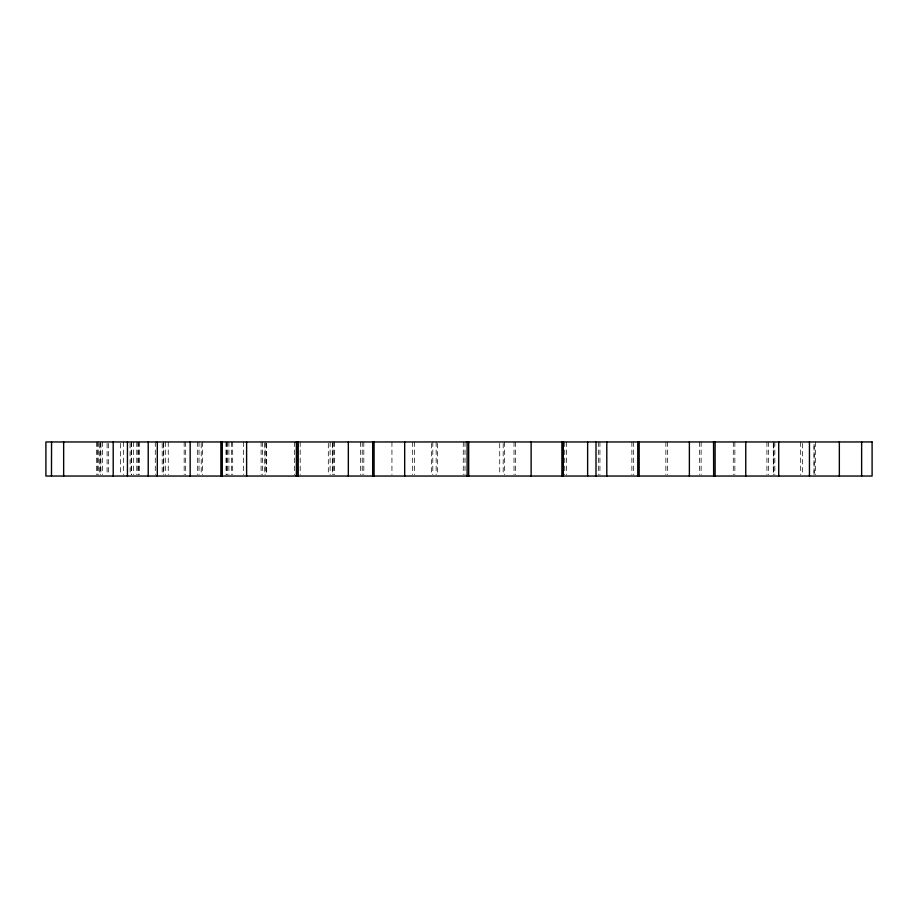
<?xml version="1.0" encoding="UTF-8"?>
<svg xmlns="http://www.w3.org/2000/svg" width="918" height="918" viewBox="0 0 918 918"><rect width="100%" height="100%" fill="white"/><g stroke="black" fill="none" stroke-linecap="round" stroke-linejoin="round"><path stroke-width="0.69" stroke-dasharray="4.59 3.44" d="M815.494 441.96L815.517 474.617M802.424 443.383L802.424 474.617M800.691 441.96L800.691 474.617M774.849 441.96L774.849 474.617M773.771 443.383L773.771 474.617M773.404 443.383L773.449 474.617M773.289 441.96L773.289 474.617M768.538 441.96L768.538 474.617M766.92 441.96L766.92 474.617M734.859 441.96L734.859 474.617M733.298 441.96L733.298 474.617M701.134 441.96L701.134 474.617M699.505 441.96L699.505 474.617M667.397 441.96L667.397 474.617M665.871 441.96L665.871 474.617M633.672 441.96L633.672 474.617M631.882 441.96L631.882 474.617M599.936 441.96L599.936 474.617M598.318 441.96L598.318 474.617M566.372 441.96L566.372 474.617M564.754 441.96L564.754 474.617M515.583 441.96L515.583 474.617M514.011 441.96L514.011 474.617M504.636 441.96L504.636 474.617M503.179 443.383L503.179 474.617M499.725 443.383L499.725 474.617M465.013 441.96L465.013 474.617M463.28 441.96L463.28 474.617M437.553 443.383L437.553 474.617M436.142 441.96L436.142 474.617M432.803 441.96L432.803 474.617M431.391 443.383L431.391 474.617M414.397 441.96L414.397 474.617M412.675 441.96L412.675 474.617M391.94 441.96L391.94 474.617M363.826 441.96L363.826 474.617M362.208 441.96L362.208 474.617M360.533 441.96L360.533 474.617M334.141 441.96L334.141 474.617M333.934 441.96L333.934 474.617M332.523 443.383L332.523 474.617M332.442 441.96L332.362 474.617M330.101 441.96L330.101 474.617M328.311 443.383L328.311 474.617M300.197 441.96L300.197 474.617M294.586 441.96L294.586 474.617M266.679 443.383L266.679 474.617M266.472 443.383L266.472 474.617M265.107 441.96L265.107 474.617M264.9 443.383L264.9 474.617M262.64 441.96L262.663 474.617M261.102 441.96L261.102 474.617M243.419 441.96L243.419 474.617M232.69 441.96L232.69 474.617M231.416 441.96L231.416 474.617M228.903 441.96L228.903 474.617M227.446 441.96L227.446 474.617M226.689 441.96L226.689 474.617M225.989 441.96L226.046 474.617M202.385 441.96L202.385 474.617M201.226 443.383L201.226 474.617M199.011 441.96L199.011 474.617M197.565 441.96L197.565 474.617M185.574 441.96L185.574 474.617M184.162 441.96L184.162 474.617M168.246 441.96L168.246 474.617M165.32 441.96L165.32 474.617M163.714 441.96L163.794 474.617M163.611 443.383L163.611 474.617M162.199 443.383L162.199 474.617M155.291 441.96L155.291 474.617M139.375 441.96L139.375 474.617M138.4 441.96L138.4 474.617M137.918 441.96L137.918 474.617M136.782 441.96L136.782 474.617M133.431 441.96L133.431 474.617M131.549 441.96L131.549 474.617M131.228 441.96L131.228 474.617M130.069 443.383L130.149 474.617M123.563 441.96L123.563 474.617M120.487 443.383L120.487 474.617M108.508 443.383L108.508 474.617M107.096 443.383L107.096 474.617M102.564 441.96L102.564 474.617M100.888 443.383L100.888 474.617M100.682 441.96L100.636 474.617M99.27 443.383L99.27 474.617M98.088 441.96L98.088 474.617M97.813 441.96L97.813 474.617M96.413 441.96L96.413 474.617M814.082 474.617L814.082 443.383L814.082 474.617"/><path stroke-width="1.38" d="M861.635 441.96L861.635 476.04M839.35 441.96L839.35 476.04M809.446 441.96L809.446 476.04M778.716 441.96L778.716 476.04M745.76 441.96L745.76 476.04M715.111 441.96L715.111 476.04M713.55 441.96L713.642 476.04M689.372 441.96L689.372 476.04M639.169 441.96L639.169 476.04M637.769 441.96L637.769 476.04M606.798 441.96L606.798 476.04M596 441.96L596 476.04M587.635 441.96L587.635 476.04M563.296 441.96L563.296 476.04M561.896 441.96L561.896 476.04M531.132 441.96L531.132 476.04M468.685 441.96L468.685 476.04M467.124 441.96L467.124 476.04M404.677 441.96L404.677 476.04M374.085 441.96L374.085 476.04M372.674 441.96L372.674 476.04M348.335 441.96L348.335 476.04M298.235 441.96L298.201 476.04M296.744 441.96L296.744 476.04M296.365 441.96L296.365 476.04M246.609 441.96L246.609 476.04M222.271 441.96L222.271 476.04M220.871 441.96L220.871 476.04M190.152 441.96L190.152 476.04M157.311 441.96L157.311 476.04M148.223 441.96L148.223 476.04M127.441 441.96L127.441 476.04M113.201 441.96L113.201 476.04M63.652 441.96L63.652 476.04M51.557 441.96L51.477 476.04M872.1 441.96L45.9 441.96L45.9 476.04L872.1 476.04L872.1 441.96"/></g></svg>
